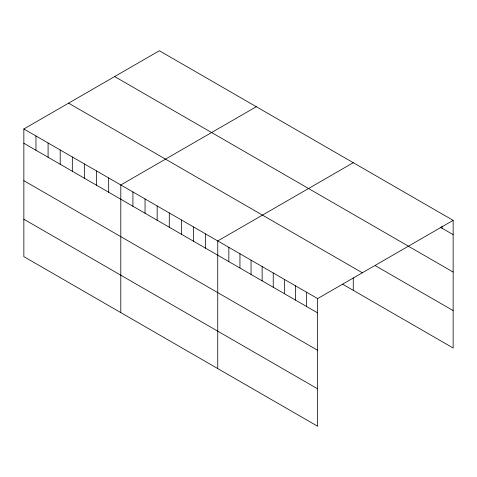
<?xml version="1.0" encoding="UTF-8"?>
<svg xmlns="http://www.w3.org/2000/svg" width="477" height="477" viewBox="0 0 477 477"><rect width="100%" height="100%" fill="white"/><g stroke="black" fill="none" stroke-linecap="round" stroke-linejoin="round"><path stroke-width="0.72" d="M23.85 128.987L317.634 298.602L317.634 426.253L23.85 256.638L23.85 128.987L159.366 50.747L453.15 220.362L453.15 348.013L342.42 284.083M256.316 106.717L120.8 184.957L120.8 312.614M353.266 162.693L217.745 240.933L217.745 368.584M317.634 298.602L453.15 220.362M440.199 227.165L453.15 234.642M114.647 76.564L408.431 246.18M408.753 246.424L453.15 272.051M375.459 265.749L453.15 310.599M68.569 103.169L362.353 272.784M23.85 143.267L317.634 312.882M23.85 180.682L317.634 350.291M23.85 219.223L317.634 388.838M442.054 226.092L442.054 228.233M353.266 277.87L353.266 290.344M306.532 292.192L306.532 306.472M295.436 285.789L295.436 300.063M284.34 279.379L284.34 293.659M273.238 272.969L273.238 287.249M262.141 266.565L262.141 280.84M251.045 260.156L251.045 274.436M239.943 253.746L239.943 268.026M228.847 247.342L228.847 261.617M205.629 233.933L205.629 248.213M193.513 226.939L193.513 241.219M181.391 219.945L181.391 234.219M169.275 212.945L169.275 227.225M157.154 205.951L157.154 220.231M145.038 198.951L145.038 213.231M132.916 191.957L132.916 206.237M108.678 177.963L108.678 192.243M96.563 170.969L96.563 185.243M84.441 163.969L84.441 178.249M72.325 156.975L72.325 171.255M60.203 149.975L60.203 164.255M48.088 142.981L48.088 157.261M35.966 135.981L35.966 150.261"/></g></svg>
